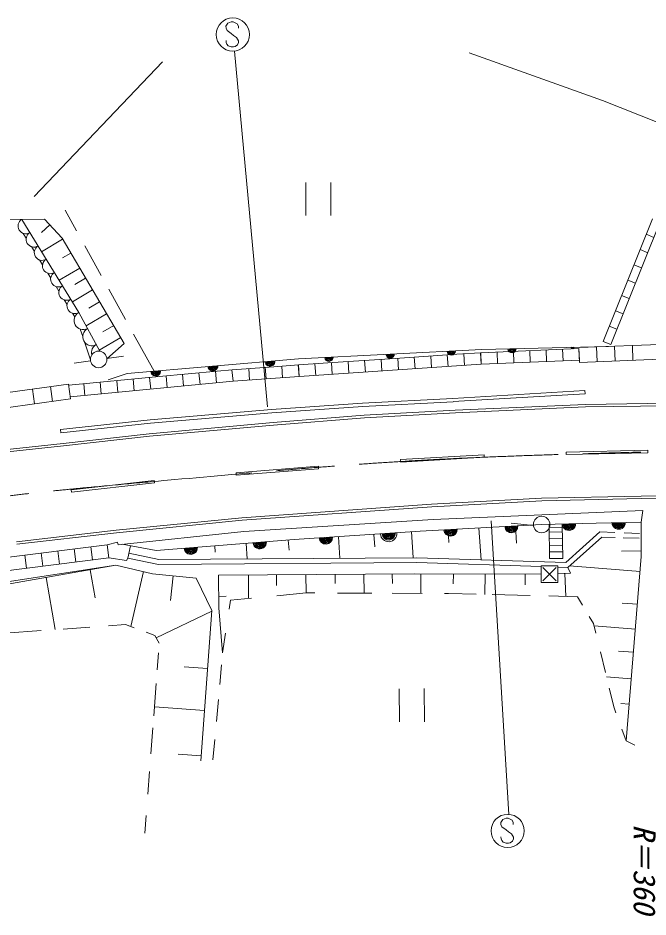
# Model space of a CAD drawing. Units: millimetres, scale not verified. Extents: x 40000 to 680000, y 20000 to 380000.
# Drawn here: x 185694 to 223674, y 275541 to 329774 of the extents above; entities that cross this region are included whole.
import ezdxf
from ezdxf.enums import TextEntityAlignment as Align

# ---------------------------------------------------------------- set-up
doc = ezdxf.new("R2010")
doc.units = ezdxf.units.MM
doc.header["$LTSCALE"] = 1000
doc.linetypes.add('CHAIN', pattern=[18.5, 12, -1.5, 3.5, -1.5])
for name, color, linetype, lineweight in [('M-BGD', 7, 'Continuous', 13), ('M-BMK', 2, 'CHAIN', 13), ('M-BMK-HTXT', 7, 'Continuous', 13), ('M-STR-STRC', 7, 'Continuous', 13)]:
    doc.layers.add(name, color=color, linetype=linetype, lineweight=lineweight)
doc.styles.add('ＭＳ ゴシック', font='')
doc.styles.get('ＭＳ ゴシック').set_extended_font_data('MS Gothic')

msp = doc.modelspace()

# ---------------------------------------------------------------- linework, layer by layer
at = {"layer": 'M-BGD'}
for p, q in [((220930, 324802), (212891, 327675)), ((194396, 327123), (186667, 319008)), ((224232, 323485), (220930, 324802)), ((203047, 317852), (203047, 319852)), ((204547, 319852), (204547, 317852)), ((188534, 318190), (189225, 316939)), ((183300, 317630), (185919, 317627)), ((185919, 317627), (187300, 317639)), ((185919, 317627), (189363, 312011)), ((187115, 316826), (187621, 317288)), ((187300, 317639), (188351, 316488)), ((220966, 310263), (223939, 317649)), ((221430, 310076), (224432, 317534)), ((186191, 316486), (186008, 316782)), ((223568, 316726), (224032, 316539)), ((187115, 315677), (188387, 316427)), ((188351, 316488), (192098, 310138)), ((186683, 315686), (186503, 315979)), ((189722, 316038), (190717, 314235)), ((223196, 315802), (223660, 315616)), ((187176, 314887), (186998, 315176)), ((188385, 315301), (188879, 315592)), ((188174, 313950), (189416, 314683)), ((222824, 314879), (223288, 314693)), ((187668, 314088), (187493, 314373)), ((189769, 314085), (189123, 313704)), ((188161, 313288), (187987, 313569)), ((222453, 313956), (222917, 313769)), ((190192, 313367), (188973, 312648)), ((191173, 313408), (192183, 311579)), ((222081, 313033), (222545, 312846)), ((188653, 312489), (188482, 312766)), ((190616, 312650), (189970, 312269)), ((189116, 311737), (188977, 311963)), ((189363, 312011), (190629, 309672)), ((191040, 311932), (189802, 311201)), ((221710, 312110), (222173, 311923)), ((189599, 310551), (189451, 311003)), ((191463, 311214), (190818, 310834)), ((221338, 311186), (221802, 311000)), ((190058, 309160), (189705, 310230)), ((191887, 310497), (190595, 309735)), ((192663, 310709), (193898, 308470)), ((220966, 310263), (221430, 310076)), ((192098, 310138), (191057, 309205)), ((202603, 309213), (213651, 309778)), ((215849, 309677), (213581, 309583)), ((213651, 309778), (221286, 309961)), ((219508, 309829), (215849, 309677)), ((216578, 309007), (216549, 309706)), ((217564, 309048), (217535, 309747)), ((218551, 309089), (218522, 309788)), ((219537, 309130), (219508, 309829)), ((219540, 308989), (219508, 309789)), ((224881, 310106), (219529, 309890)), ((220616, 309033), (220579, 309932)), ((221691, 309076), (221655, 309976)), ((222766, 309120), (222730, 310019)), ((191054, 309239), (192046, 309364)), ((192274, 308332), (202603, 309213)), ((208433, 309237), (204682, 308986)), ((207632, 308482), (207585, 309180)), ((212158, 309487), (208433, 309237)), ((208630, 308549), (208583, 309247)), ((209628, 308616), (209581, 309314)), ((210625, 308683), (210578, 309381)), ((211623, 308750), (211576, 309448)), ((213581, 309583), (212158, 309487)), ((212621, 308817), (212574, 309515)), ((213619, 308884), (213572, 309582)), ((213619, 308884), (213589, 309583)), ((219537, 309130), (213619, 308884)), ((214605, 308925), (214576, 309624)), ((215591, 308966), (215562, 309665)), ((224917, 309207), (219540, 308989)), ((190064, 309101), (189075, 308949)), ((201110, 308738), (198597, 308556)), ((199653, 307931), (199602, 308629)), ((200650, 308003), (200599, 308701)), ((202595, 308845), (201110, 308738)), ((201647, 308075), (201596, 308773)), ((202643, 308147), (202593, 308845)), ((204682, 308986), (202595, 308845)), ((202643, 308147), (202597, 308846)), ((213619, 308884), (202643, 308147)), ((203641, 308214), (203594, 308913)), ((204639, 308281), (204592, 308979)), ((205637, 308348), (205590, 309046)), ((206634, 308415), (206588, 309113)), ((194203, 308137), (188751, 307616)), ((191136, 307943), (192274, 308332)), ((193695, 307385), (193628, 308082)), ((197701, 308471), (194203, 308137)), ((194687, 307480), (194620, 308176)), ((195679, 307574), (195613, 308271)), ((196671, 307669), (196605, 308366)), ((197664, 307764), (197597, 308461)), ((198597, 308556), (197701, 308471)), ((198656, 307859), (198589, 308556)), ((202643, 308147), (198656, 307859)), ((188740, 307689), (184392, 307084)), ((187779, 306646), (187655, 307538)), ((188864, 306797), (188740, 307689)), ((198656, 307859), (188847, 306922)), ((189726, 307006), (189659, 307703)), ((190718, 307101), (190652, 307797)), ((191710, 307195), (191644, 307892)), ((192703, 307290), (192636, 307987)), ((186694, 306495), (186570, 307387)), ((211918, 306828), (219871, 307301)), ((211930, 306629), (219883, 307101)), ((219883, 307101), (219871, 307301)), ((188864, 306797), (184524, 306194)), ((200974, 306162), (206464, 306537)), ((206464, 306537), (211918, 306828)), ((206476, 306337), (211928, 306628)), ((212055, 306115), (219896, 306465)), ((219896, 306465), (224935, 306533)), ((193671, 305528), (200974, 306162)), ((193690, 305329), (200990, 305963)), ((200990, 305963), (206476, 306337)), ((206571, 305805), (212055, 306115)), ((206582, 305655), (212062, 305965)), ((212062, 305965), (219900, 306315)), ((219900, 306315), (224937, 306383)), ((188251, 304940), (193671, 305528)), ((193607, 304691), (201085, 305366)), ((201085, 305366), (206571, 305805)), ((201098, 305216), (206582, 305655)), ((188272, 304741), (188251, 304940)), ((188272, 304741), (193690, 305329)), ((193622, 304542), (201098, 305216)), ((188422, 304110), (193607, 304691)), ((188439, 303961), (193622, 304542)), ((188422, 304110), (183539, 303585)), ((188438, 303961), (183557, 303436)), ((208762, 303135), (213794, 303426)), ((213803, 303277), (208771, 302985)), ((213794, 303426), (213803, 303277)), ((218740, 303591), (223659, 303701)), ((218744, 303441), (218740, 303591)), ((223662, 303551), (218744, 303441)), ((223659, 303701), (223662, 303551)), ((198841, 302340), (203806, 302729)), ((203806, 302729), (203818, 302579)), ((208771, 302985), (208762, 303135)), ((198852, 302190), (198841, 302340)), ((203818, 302579), (198852, 302190)), ((188910, 301320), (193912, 301873)), ((193928, 301724), (188927, 301171)), ((193912, 301873), (193928, 301724)), ((188927, 301171), (188910, 301320)), ((229024, 301005), (223258, 300934)), ((217263, 300799), (210632, 300444)), ((217269, 300649), (210641, 300294)), ((223258, 300934), (217263, 300799)), ((223261, 300784), (217269, 300649)), ((229023, 300855), (223261, 300784)), ((210632, 300444), (199196, 299624)), ((210641, 300294), (199209, 299475)), ((210721, 299522), (223367, 300066)), ((223367, 300066), (223265, 299361)), ((199196, 299624), (191616, 298872)), ((199209, 299475), (191632, 298723)), ((199305, 298793), (210721, 299522)), ((191616, 298872), (185604, 298182)), ((209941, 298807), (217263, 299217)), ((213472, 299005), (213613, 297093)), ((216768, 299153), (215424, 299297)), ((215752, 298091), (215693, 299129)), ((217263, 299217), (220549, 299296)), ((217730, 297161), (217708, 299209)), ((217730, 299037), (219055, 299060)), ((218530, 297169), (218508, 299217)), ((220549, 299296), (223265, 299361)), ((223265, 299361), (223269, 297294)), ((191632, 298723), (185623, 298034)), ((191736, 298001), (199305, 298793)), ((194033, 297654), (202349, 298308)), ((202349, 298308), (209941, 298807)), ((205095, 297185), (205010, 298483)), ((207199, 297873), (207150, 298623)), ((209524, 297224), (209422, 298773)), ((211673, 298127), (211651, 298528)), ((217713, 298760), (218513, 298769)), ((217717, 298360), (218517, 298369)), ((220775, 298768), (218722, 296929)), ((220884, 298463), (218833, 296625)), ((221675, 298737), (220775, 298768)), ((221689, 298435), (220884, 298463)), ((223148, 298386), (222183, 298419)), ((223163, 298686), (222227, 298718)), ((191071, 298001), (177156, 296248)), ((189183, 296957), (189083, 297751)), ((190177, 297082), (190077, 297876)), ((191171, 297208), (191071, 298001)), ((191699, 298150), (191073, 298002)), ((191699, 298150), (191736, 298001)), ((191979, 298027), (194033, 297654)), ((192468, 297938), (192312, 297197)), ((197583, 297558), (197554, 297931)), ((199517, 297148), (199444, 298079)), ((202034, 297668), (201986, 298279)), ((217721, 297961), (218521, 297969)), ((191171, 297208), (177256, 295454)), ((186201, 296581), (186101, 297375)), ((187195, 296707), (187095, 297500)), ((188189, 296832), (188089, 297626)), ((192226, 297047), (191171, 297208)), ((194193, 297112), (192373, 297490)), ((209747, 297217), (194193, 297112)), ((218722, 296929), (209747, 297217)), ((217725, 297561), (218525, 297569)), ((222071, 297620), (223268, 297622)), ((223269, 297294), (222361, 286176)), ((191595, 296761), (178535, 294791)), ((191595, 296761), (178537, 294488)), ((191595, 296761), (193811, 296253)), ((192226, 297047), (192312, 297197)), ((194163, 296812), (192312, 297197)), ((209743, 296917), (194163, 296812)), ((217232, 296677), (209743, 296917)), ((218231, 296729), (217231, 296722)), ((217231, 296722), (217239, 295722)), ((217730, 297161), (218530, 297169)), ((218239, 295729), (218231, 296729)), ((218944, 296725), (223194, 296378)), ((190347, 294803), (190053, 296492)), ((192493, 293059), (193254, 296381)), ((193811, 296253), (196441, 295977)), ((194889, 294642), (195045, 296124)), ((197777, 296169), (209592, 296240)), ((197805, 294201), (197777, 296169)), ((199594, 294757), (199585, 296180)), ((201278, 295548), (201275, 296190)), ((203057, 295091), (203050, 296201)), ((204824, 295651), (204821, 296211)), ((206559, 295079), (206552, 296222)), ((208262, 295664), (208258, 296232)), ((209592, 296240), (217235, 296226)), ((209984, 295067), (209986, 296239)), ((211938, 295643), (211940, 296236)), ((213846, 295005), (213848, 296232)), ((216277, 295571), (216278, 296228)), ((217332, 296622), (218139, 295829)), ((218132, 296629), (217339, 295822)), ((218833, 296625), (218232, 296645)), ((218235, 296247), (219002, 296281)), ((218713, 294881), (218653, 296265)), ((218833, 296625), (219002, 296281)), ((187943, 292881), (187395, 296030)), ((196441, 295977), (197372, 294025)), ((217239, 295722), (218239, 295729)), ((201306, 294922), (203057, 295091)), ((203057, 295091), (203593, 295089)), ((204965, 295084), (207023, 295077)), ((208247, 295073), (210060, 295066)), ((211408, 295062), (211652, 295061)), ((211652, 295061), (213320, 295018)), ((198243, 294886), (197795, 294880)), ((198427, 294102), (198511, 294653)), ((198511, 294653), (199770, 294774)), ((214275, 294994), (216576, 294935)), ((217701, 294907), (219424, 294863)), ((219424, 294863), (219730, 294349)), ((194020, 292390), (197386, 293996)), ((197372, 294025), (196720, 284961)), ((198029, 291484), (197805, 294201)), ((222117, 294483), (223033, 294408)), ((220133, 293673), (220391, 293241)), ((188417, 292914), (190025, 293027)), ((191151, 293106), (192170, 293177)), ((192170, 293177), (192700, 292983)), ((220391, 293241), (220534, 292655)), ((220424, 293103), (222910, 292901)), ((184950, 292671), (187091, 292821)), ((193416, 292720), (193943, 292527)), ((193943, 292527), (194211, 292051)), ((198029, 291484), (198208, 292660)), ((194167, 291483), (194088, 290449)), ((220808, 291532), (221111, 290290)), ((221899, 291585), (222797, 291512)), ((197854, 289558), (197962, 290745)), ((195711, 290633), (197121, 290532)), ((194026, 289624), (193877, 287678)), ((221172, 290038), (222666, 289916)), ((208679, 289309), (208694, 287309)), ((210179, 289320), (210194, 287321)), ((221339, 289351), (221632, 288151)), ((197652, 287326), (197774, 288672)), ((193919, 288224), (196940, 288007)), ((221632, 288151), (221742, 287854)), ((222033, 288427), (222542, 288385)), ((193821, 286947), (193702, 285376)), ((222106, 286867), (222361, 286176)), ((197443, 285027), (197554, 286255)), ((222361, 286176), (222881, 285900)), ((195341, 285370), (196743, 285269)), ((193622, 284328), (193517, 282953)), ((193418, 281655), (193337, 280593))]:
    msp.add_line(p, q, dxfattribs=at)
for centre in [(190558, 309177), (217263, 299217)]:
    msp.add_circle(centre, 500, dxfattribs=at)
for centre, radius, start, end in [((186165, 317226), 470, 121.5266, 301.5266), ((186657, 316423), 470, 121.5266, 301.5266), ((187149, 315621), 470, 121.5266, 301.5266), ((187641, 314819), 470, 121.5266, 301.5266), ((188133, 314017), 470, 121.5266, 301.5266), ((188625, 313215), 470, 121.5266, 301.5266), ((189117, 312412), 470, 121.5266, 301.5266), ((189626, 311526), 552, 118.4132, 298.4131), ((190151, 310555), 552, 118.4132, 298.4131), ((190676, 309584), 552, 118.4132, 193.8624), ((211810, 309684), 250, 182.9264, 2.9264), ((211810, 309684), 200, 182.9264, 2.9264), ((211810, 309684), 150, 182.9264, 2.9264), ((211810, 309684), 100, 182.9264, 2.9264), ((211810, 309684), 50, 182.9264, 2.9264), ((215478, 309826), 250, 181.5061, 1.5061), ((215478, 309826), 200, 181.5061, 1.5061), ((215478, 309826), 150, 181.5061, 1.5061), ((215478, 309826), 100, 181.5061, 1.5061), ((215478, 309826), 50, 181.5061, 1.5061), ((219131, 309922), 100, 181.5061, 1.5061), ((219131, 309922), 50, 181.5061, 1.5061), ((204445, 309307), 250, 182.9264, 2.9264), ((204445, 309307), 200, 182.9264, 2.9264), ((204445, 309307), 150, 182.9264, 2.9264), ((204445, 309307), 100, 182.9264, 2.9264), ((204445, 309307), 50, 182.9264, 2.9264), ((208127, 309496), 250, 182.9264, 2.9264), ((208127, 309496), 200, 182.9264, 2.9264), ((208127, 309496), 150, 182.9264, 2.9264), ((208127, 309496), 100, 182.9264, 2.9264), ((208127, 309496), 50, 182.9264, 2.9264), ((197439, 308773), 300, 184.8772, 4.8772), ((197439, 308773), 250, 184.8772, 4.8772), ((197439, 308773), 200, 184.8772, 4.8772), ((197439, 308773), 150, 184.8772, 4.8772), ((197439, 308773), 100, 184.8772, 4.8772), ((197439, 308773), 50, 184.8772, 4.8772), ((200882, 309066), 300, 184.8772, 4.8772), ((200882, 309066), 250, 184.8772, 4.8772), ((200882, 309066), 200, 184.8772, 4.8772), ((200882, 309066), 150, 184.8772, 4.8772), ((200882, 309066), 100, 184.8772, 4.8772), ((200882, 309066), 50, 184.8772, 4.8772), ((193996, 308479), 300, 184.8772, 4.8772), ((193996, 308479), 250, 184.8772, 4.8772), ((193996, 308479), 200, 184.8772, 4.8772), ((193996, 308479), 150, 184.8772, 4.8772), ((193996, 308479), 100, 184.8772, 4.8772), ((193996, 308479), 50, 184.8772, 4.8772), ((211772, 298909), 400, 183.21, 3.21), ((211772, 298909), 400, 183.21, 3.21), ((211772, 298909), 350, 183.21, 3.21), ((211772, 298909), 300, 183.21, 3.21), ((211772, 298909), 250, 183.21, 3.21), ((211772, 298909), 200, 183.21, 3.21), ((211772, 298909), 150, 183.21, 3.21), ((211772, 298909), 100, 183.21, 3.21), ((211772, 298909), 50, 183.21, 3.21), ((215433, 299115), 400, 183.21, 3.21), ((215433, 299115), 400, 183.21, 3.21), ((215433, 299115), 350, 183.21, 3.21), ((215433, 299115), 300, 183.21, 3.21), ((215433, 299115), 250, 183.21, 3.21), ((215433, 299115), 200, 183.21, 3.21), ((215433, 299115), 150, 183.21, 3.21), ((215433, 299115), 100, 183.21, 3.21), ((215433, 299115), 50, 183.21, 3.21), ((218906, 299257), 400, 181.38, 1.38), ((218906, 299257), 400, 181.38, 1.38), ((218906, 299257), 350, 181.38, 1.38), ((218906, 299257), 300, 181.38, 1.38), ((218906, 299257), 250, 181.38, 1.38), ((218906, 299257), 200, 181.38, 1.38), ((218906, 299257), 150, 181.38, 1.38), ((218906, 299257), 100, 181.38, 1.38), ((218906, 299257), 50, 181.38, 1.38), ((221907, 299329), 400, 181.3618, 1.3618), ((221907, 299329), 400, 181.3618, 1.3618), ((221907, 299329), 350, 181.3618, 1.3618), ((221907, 299329), 300, 181.3618, 1.3618), ((221907, 299329), 250, 181.3618, 1.3618), ((221907, 299329), 200, 181.3618, 1.3618), ((221907, 299329), 150, 181.3618, 1.3618), ((221907, 299329), 100, 181.3618, 1.3618), ((221907, 299329), 50, 181.3618, 1.3618), ((204247, 298433), 400, 183.7594, 3.7594), ((204247, 298433), 400, 183.7594, 3.7594), ((204247, 298433), 350, 183.7594, 3.7594), ((204247, 298433), 300, 183.7594, 3.7594), ((204247, 298433), 250, 183.7594, 3.7594), ((204247, 298433), 200, 183.7594, 3.7594), ((204247, 298433), 150, 183.7594, 3.7594), ((204247, 298433), 100, 183.7594, 3.7594), ((204247, 298433), 50, 183.7594, 3.7594), ((208043, 298682), 500, 183.7594, 3.7594), ((208043, 298682), 400, 183.7594, 3.7594), ((208043, 298682), 400, 183.7594, 3.7594), ((208043, 298682), 350, 183.7594, 3.7594), ((208043, 298682), 300, 183.7594, 3.7594), ((208043, 298682), 250, 183.7594, 3.7594), ((208043, 298682), 200, 183.7594, 3.7594), ((208043, 298682), 150, 183.7594, 3.7594), ((208043, 298682), 100, 183.7594, 3.7594), ((208043, 298682), 50, 183.7594, 3.7594), ((196112, 297817), 400, 184.4983, 4.4983), ((196112, 297817), 400, 184.4983, 4.4983), ((196112, 297817), 350, 184.4983, 4.4983), ((196112, 297817), 300, 184.4983, 4.4983), ((196112, 297817), 250, 184.4983, 4.4983), ((196112, 297817), 200, 184.4983, 4.4983), ((196112, 297817), 150, 184.4983, 4.4983), ((196112, 297817), 100, 184.4983, 4.4983), ((196112, 297817), 50, 184.4983, 4.4983), ((200270, 298144), 400, 184.4983, 4.4983), ((200270, 298144), 400, 184.4983, 4.4983), ((200270, 298144), 350, 184.4983, 4.4983), ((200270, 298144), 300, 184.4983, 4.4983), ((200270, 298144), 250, 184.4983, 4.4983), ((200270, 298144), 200, 184.4983, 4.4983), ((200270, 298144), 150, 184.4983, 4.4983), ((200270, 298144), 100, 184.4983, 4.4983), ((200270, 298144), 50, 184.4983, 4.4983)]:
    msp.add_arc(centre, radius, start, end, dxfattribs=at)
at = {"layer": 'M-BMK'}
msp.add_open_spline([(169533, 298581), (174589, 299436), (179646, 300290), (184732, 300900), (188195, 301316), (191672, 301618), (195148, 301927), (199736, 302334), (204323, 302750), (208918, 303028), (214094, 303342), (219281, 303480), (224468, 303618)], degree=3, knots=[0, 0, 0, 0, 1, 1, 1, 2, 2, 2, 3, 3, 3, 4, 4, 4, 4], dxfattribs=at)
at = {"layer": 'M-STR-STRC'}
for p, q in [((198353, 329468), (198230, 329283)), ((198230, 329283), (198234, 329151)), ((198544, 329536), (198353, 329468)), ((198666, 329534), (198544, 329536)), ((198917, 329417), (198666, 329534)), ((198981, 329286), (198917, 329417)), ((198982, 329157), (198981, 329286)), ((198234, 329151), (198298, 329023)), ((198298, 329023), (198555, 328843)), ((198555, 328843), (198685, 328712)), ((198685, 328712), (198865, 328598)), ((198241, 328303), (198237, 328425)), ((198281, 328201), (198241, 328303)), ((198366, 328091), (198281, 328201)), ((198929, 328156), (198788, 328063)), ((198865, 328598), (198993, 328399)), ((198989, 328288), (198929, 328156)), ((198993, 328399), (198989, 328288)), ((198554, 328032), (198366, 328091)), ((198688, 328033), (198554, 328032)), ((198788, 328063), (198688, 328033)), ((200726, 306316), (198749, 327779)), ((214221, 299449), (215282, 281732)), ((215117, 281496), (214925, 281428)), ((215238, 281494), (215117, 281496)), ((215489, 281378), (215238, 281494)), ((214925, 281428), (214803, 281243)), ((214803, 281243), (214807, 281112)), ((214807, 281112), (214871, 280983)), ((214871, 280983), (215128, 280803)), ((215554, 281246), (215489, 281378)), ((215555, 281117), (215554, 281246)), ((215128, 280803), (215258, 280673)), ((215258, 280673), (215438, 280558)), ((215438, 280558), (215566, 280359)), ((214813, 280264), (214810, 280385)), ((214854, 280161), (214813, 280264)), ((214939, 280051), (214854, 280161)), ((215126, 279992), (214939, 280051)), ((215261, 279993), (215126, 279992)), ((215361, 280023), (215261, 279993)), ((215502, 280116), (215361, 280023)), ((215562, 280248), (215502, 280116)), ((215566, 280359), (215562, 280248))]:
    msp.add_line(p, q, dxfattribs=at)
for centre in [(198642, 328774), (215214, 280734)]:
    msp.add_circle(centre, 1000, dxfattribs=at)

# ---------------------------------------------------------------- texts
at = {"layer": 'M-BMK-HTXT', "style": 'ＭＳ ゴシック', "oblique": 15}
msp.add_text('R＝360', height=1320, rotation=270, dxfattribs=at).set_placement((224131, 281131), align=Align.TOP_LEFT)

doc.saveas('drawing.dxf')
